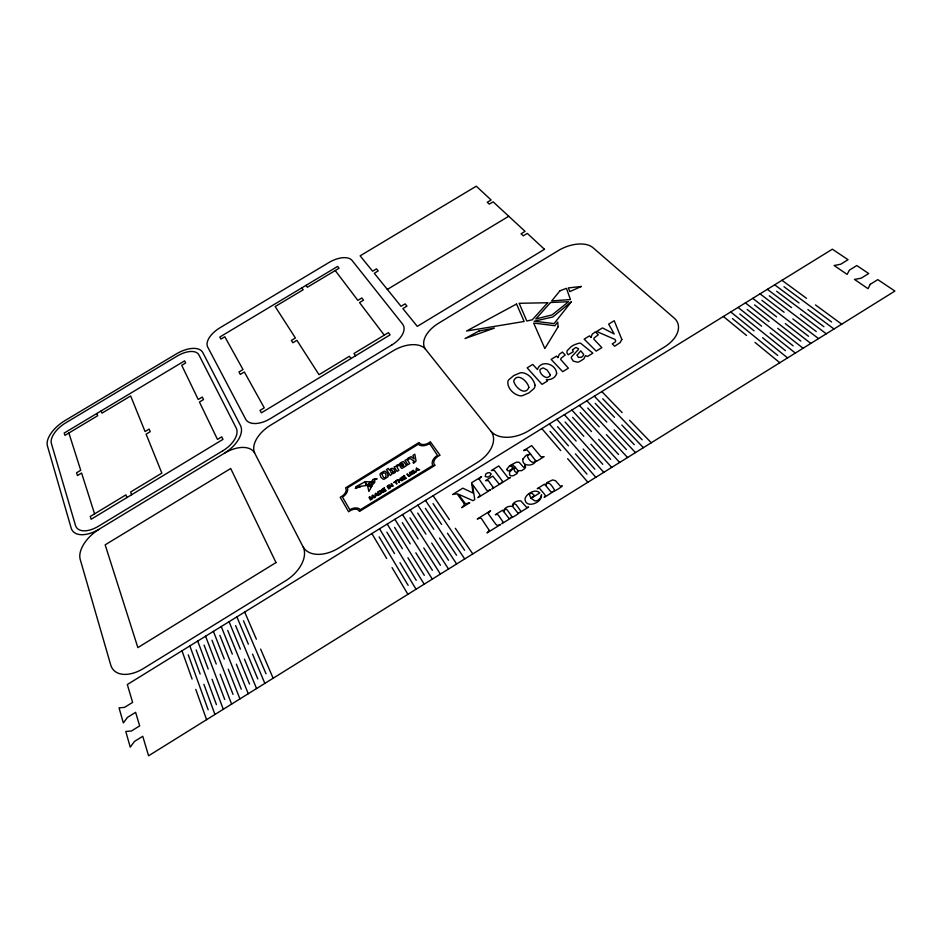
<?xml version="1.0" encoding="UTF-8"?>
<svg xmlns="http://www.w3.org/2000/svg" width="942" height="942" viewBox="0 0 942 942"><rect width="100%" height="100%" fill="white"/><g stroke="black" fill="none" stroke-linecap="round" stroke-linejoin="round"><path stroke-width="1.41" d="M224.867 452.937L225.515 452.501A26.977 15.119 -33.7 0 0 240.469 425.49L202.86 352.649A24.704 12.717 -32.8 0 0 176.26 353.957L64.963 420.615A25.257 12.693 -35.7 0 0 47.418 445.884L71.156 528.038A27.683 15.072 -37.2 0 0 98.027 529.863L224.867 452.937A27.848 16.085 -34.1 0 1 254.364 452.49L303.477 547.643A30.792 19.558 -35.6 0 1 285.661 580.755L143.631 668.396A31.84 19.405 -40.6 0 1 110.732 664.993L80.223 559.442A28.625 16.026 -37.9 0 1 98.722 529.486M387.35 289.43L508.751 216.26M781.978 280.304L806.517 298.331M815.466 304.914L841.701 324.189M783.979 286.733L831.574 321.952M774.677 284.814L799.04 302.959M807.93 309.577L833.988 328.993M776.632 291.266L823.909 326.721M767.365 289.324L791.563 307.587M800.394 314.263L826.275 333.798M769.284 295.812L816.231 331.502M760.053 293.845L784.085 312.226M792.846 318.938L818.551 338.602M761.925 300.357L808.542 336.282M752.74 298.355L776.597 316.865M785.298 323.624L810.815 343.418M754.566 304.914L800.841 341.063M745.405 302.888L769.096 321.516M777.739 328.311L803.079 348.246M747.194 309.471L793.14 345.855M738.069 307.41L761.583 326.168M770.167 333.009L795.331 353.062M739.811 314.027L785.44 350.66M730.733 311.943L754.071 330.819M762.596 337.707L787.571 357.901M732.429 318.584L777.715 355.452M723.385 316.488L746.559 335.482M755.013 342.417L779.799 362.729M303.277 547.102A30.497 19.547 -33.5 0 0 338.625 548.067L477.264 462.522A30.05 19.335 -27.7 0 0 491.441 431.907L425.101 348.705A27.259 15.908 -28.3 0 0 393.002 350.895L270.813 425.042A27.636 16.073 -32.5 0 0 254.623 452.867M601.797 391.554L622.12 412.584M629.539 420.25L651.287 442.752M602.739 398.737L642.15 439.796M594.331 396.17L614.478 417.318M621.826 425.042L643.386 447.674M595.214 403.376L634.284 444.695M586.854 400.786L606.813 422.063M614.102 429.835L635.485 452.596M587.702 408.027L626.418 449.581M579.365 405.413L599.159 426.808M606.377 434.627L627.56 457.529M580.166 412.678L618.541 454.48M571.876 410.041L591.482 431.566M598.641 439.419L619.636 462.463M572.63 417.341L610.663 459.39M564.376 414.668L583.804 436.323M590.905 444.224L611.699 467.409M565.082 422.004L602.762 464.3M556.863 419.308L576.115 441.08M583.145 449.04L603.763 472.354M557.534 426.667L594.873 469.21M549.351 423.947L568.426 445.849M575.397 453.844L595.815 477.3M549.975 431.342L586.96 474.132M541.827 428.586L560.726 450.617M567.626 458.66L587.855 482.257M335.222 270.542L357.854 300.368L361.834 297.966L363.518 300.168L359.526 302.57L384.265 335.164M306.009 285.355L307.351 287.263L339.049 268.258L337.636 266.409L219.816 337.024L220.934 339.073L224.82 336.753L243.001 369.547L238.974 371.972L240.304 374.41L244.355 371.972L264.243 407.839L260.027 410.394L261.37 412.832L390.106 334.846L388.422 332.644L353.98 353.497L355.57 355.77M301.829 287.863L303.159 289.771L275.17 306.55L295.399 337.99L291.384 340.403L292.868 342.735L296.895 340.309L319.008 374.68L349.423 356.253L351.013 358.537M433.12 495.716L449.405 519.595M455.351 528.321L472.79 553.908M433.037 503.593L464.594 550.269M425.49 500.426L441.586 524.447M447.462 533.207L464.712 558.936M425.36 508.339L456.552 555.262M417.848 505.147L433.767 529.286M439.573 538.106L456.623 563.975M417.683 513.096L448.51 560.266M410.206 509.869L425.925 534.149M431.672 543.004L448.522 569.015M409.982 517.841L440.444 565.282M402.552 514.591L418.095 539.001M423.759 547.914L440.409 574.067M402.281 522.61L432.39 570.299M394.886 519.325L410.241 543.864M415.846 552.824L432.296 579.118M394.58 527.367L424.312 575.327M387.221 524.058L402.387 548.727M407.921 557.746L424.171 584.181M386.856 532.136L416.234 580.343M379.544 528.792L394.521 553.602M399.997 562.668L416.046 589.245M379.131 536.905L408.145 585.382M371.855 533.537L386.656 558.476M392.049 567.59L407.898 594.308M244.708 612.053L256.377 639.206M260.628 649.12L273.133 678.228M243.472 620.743L266.021 673.801M236.889 616.88L248.358 644.163M252.55 654.137L264.843 683.386M235.606 625.606L257.778 678.935M229.071 621.708L240.351 649.132M244.461 659.153L256.554 688.555M227.74 630.469L249.524 684.069M221.24 626.536L232.321 654.101M236.371 664.169L248.252 693.724M359.491 511.4L435.11 465.324A7.936 5.11 -28.7 0 1 438.583 455.963A7.654 4.934 -28.7 0 1 440.044 455.269L430.341 441.751A7.748 4.875 -28.8 0 1 419.049 442.481L345.573 487.897A7.842 4.91 -32.3 0 1 340.203 497.246L348.622 511.765A8.042 5.169 -32.5 0 1 359.514 511.388M219.863 635.332L241.27 689.203M213.398 631.376L224.29 659.082M228.27 669.197L239.939 698.905M211.974 640.207L233.004 694.348M205.556 636.227L216.248 664.063M220.157 674.236L231.614 704.086M204.073 645.093L224.726 699.494M197.702 641.078L208.194 669.056M212.032 679.276L223.278 709.267M196.171 649.968L216.436 704.651M189.848 645.929L200.14 674.048M203.908 684.316L214.941 714.46M101.159 410.889L101.983 413.149L130.655 395.958L145.044 431.53L149.142 429.057L150.214 431.683L146.116 434.168L161.859 473.108L130.632 492.018L131.609 494.727M188.27 654.855L208.147 709.809M181.983 650.781L192.074 679.041M195.771 689.367L206.592 719.664M96.873 413.467L97.674 415.728L64.927 435.381L64.197 433.049L184.62 360.857L185.645 362.964L181.735 365.319L198.22 399.49L202.294 397.041L203.519 399.561L199.445 402.022L217.484 439.408L221.735 436.841L222.971 439.372L91.115 519.266L90.244 516.487L125.934 494.868L126.899 497.576M68.884 433.002L80.729 470.282L76.596 472.766L77.456 475.533L81.601 473.037L94.565 513.861M425.431 349.035A27.2 15.814 -26.7 0 1 438.642 323.2L558.3 250.596A27.224 15.437 -22.8 0 1 592.989 247.687L674.201 318.09A30.132 18.628 -20.5 0 1 664.346 347.068L528.968 430.612A30.003 19.181 -25.6 0 1 491.147 431.448M393.191 472.166C389.658 476.004 390.2 465.407 393.191 472.166M545.948 484.577L545.936 485.801L550.434 491.3L551.423 492.124L553.095 491.842L544.193 497.376L545.418 495.751L544.229 493.891L539.401 488.239L537.246 488.674L544.464 484.188L545.559 485.542L546.737 482.704L552.648 479.925L555.521 480.703L560.49 486.366C568.167 483.105 549.469 494.797 554.602 490.134C552.895 487.556 549.139 479.961 545.948 484.577M506.937 469.246L507.208 470.505L508.586 470.929L511.883 469.21L512.648 466.855L510.423 466.255L512.059 464.536L514.968 466.843L509.551 472.154L509.598 474.85A4.015 2.685 -26.5 0 0 513.684 475.533L516.864 473.661L518.489 470.647L521.668 470.647L524.553 468.81L525.624 467.22L524.882 464.665L525.153 466.902L523.74 467.491L519.16 462.298L516.428 462.169L509.516 465.819L506.937 469.246M402.034 465.996L403.258 466.643A1.46 0.93 -30 0 0 403.777 466.208L403.353 464.382L402.034 465.996M400.88 464.041L399.42 465.583L399.137 464.524A2.025 1.283 -30 0 1 399.373 463.959L400.691 462.734A7.147 4.545 -30 0 1 401.704 462.145L403.105 461.662A1.684 1.06 -30 0 1 403.682 461.698L406.402 465.136A2.579 1.637 -29.8 0 0 406.838 465.395L402.375 468.198A1.731 1.107 -30.1 0 1 401.598 468.304L400.209 466.761A1.825 1.166 -30.1 0 1 400.35 466.314L402.729 463.476L400.88 464.041M414.174 461.262L413.02 462.451L413.597 463.311L416.058 461.062L414.821 454.221L412.985 455.351L414.115 458.99L410.959 456.587L409.052 457.765L414.174 461.262M414.61 472.236L412.101 473.885A1.495 0.966 -29.9 0 0 413.079 473.897L415.045 472.484A1.236 0.801 -29.8 0 0 415.175 472.024C411.772 471.789 411.301 471.836 413.95 470.458A1.283 0.824 -29.8 0 0 413.35 470.352L411.277 471.589A1.319 0.848 -29.9 0 0 411.124 472.319A1.578 1.013 -29.8 0 0 411.265 472.566L414.61 472.236M541.473 494.915C542.498 502.946 525.306 509.104 525 498.919A9.137 6.276 -26.1 0 1 527.167 495.139C530.228 492.018 536.198 489.122 539.801 492.925L531.053 498.365L534.926 500.85A3.874 2.661 -26 0 0 538.365 500.002L540.626 497.635L541.473 494.915M388.234 475.451L388.151 476.075A2.696 1.707 -30.7 0 1 387.645 477.017L384.395 479.078A2.72 1.719 -30.8 0 1 383.1 479.172L380.815 477.182L380.003 474.309A2.708 1.707 -30.8 0 1 380.65 473.225L383.947 471.271A2.685 1.696 -30.7 0 1 385.031 471.224L386.868 472.554L388.234 475.451M410.665 474.521L409.016 475.792L407.38 473.838L406.814 474.179L408.628 476.252A1.437 0.93 -30 0 0 409.217 476.216L410.947 475.157A1.437 0.93 -30 0 0 411.218 474.662L410.017 472.213L409.452 472.554L410.665 474.521M550.281 374.68L550.187 375.352A2.461 1.531 -24.1 0 1 549.551 376.27L547.867 377.306A2.496 1.566 -24.1 0 1 546.596 377.554C543.393 376.882 539.872 373.527 539.86 370.182A2.485 1.543 -24.3 0 1 540.508 369.264L542.18 368.24A2.437 1.507 -24.3 0 1 543.428 368.004L547.067 370.006L550.281 374.68M381.263 492.383L379.449 494.161L378.213 492.16L380.191 491.229L381.263 492.383M528.862 387.397C525.318 396.452 514.756 387.127 513.696 380.968C517.288 372.008 527.744 381.322 528.862 387.397M535.103 385.313L534.762 387.127A8.207 5.146 -24.9 0 1 534.02 388.516L528.909 392.92L522.339 395.687A8.195 5.146 -25.1 0 1 520.537 395.852C514.026 395.145 506.82 388.01 507.926 381.239A8.101 5.028 -25.2 0 1 508.68 379.885L513.72 375.587L520.149 372.867A8.113 5.028 -25.1 0 1 521.915 372.679C528.297 373.162 533.796 379.343 535.103 385.313M371.784 486.19L368.887 491.512L367.663 486.072L371.207 486.92L371.784 486.19M518.053 470.729L516.605 472.684L514.827 471.389L514.049 469.34L515.321 467.444L518.053 470.729M479.066 479.078L486.661 490.123L487.626 490.688L490.676 489.758L477.924 497.647L479.937 495.516L479.713 494.479L472.413 484.282L474.756 499.613L473.025 500.685L458.283 494.138L465.419 503.77L469.74 502.722L461.662 507.726L464.335 504.971L463.641 502.887L457.106 493.773L452.56 494.515L462.805 488.18L473.025 492.996L471.624 482.728L481.562 476.593L479.066 479.078M621.838 339.485L620.095 342.629L614.667 346.22L612.276 343.901L615.032 342.123A2.72 1.672 -21.8 0 0 615.668 340.804L615.102 339.509L596.698 331.466L602.515 327.91L614.243 334.01L608.662 324.142L614.231 320.727L621.838 339.485M395.169 471.718L395.004 472.389A1.908 1.213 -30.4 0 1 394.557 472.99L391.813 473.944L390.329 475.522L386.467 469.563L388.304 468.445L389.529 470.317L389.823 469.681A1.837 1.166 -30.4 0 1 390.294 469.14L391.566 468.421A1.908 1.201 -30.4 0 1 392.319 468.292L394.086 469.257L395.169 471.718M381.828 492.301L381.745 492.713A1.648 1.06 -31.2 0 1 381.369 493.278L379.084 494.809L377.459 492.207L379.72 490.9A1.754 1.13 -31.2 0 1 380.474 490.758L381.828 492.301M381.91 473.814C385.525 484.918 388.81 469.198 381.91 473.814M556.628 373.468C555.698 377.766 550.469 380.285 546.348 379.614L547.479 381.004L542.027 384.36L527.155 367.851L532.76 364.424L537.435 369.547C540.779 359.267 556.157 363.824 556.628 373.468M591.211 336.718L591.105 337.448L589.504 335.882L584.158 339.144L596.192 351.107L601.856 347.633L593.896 339.202A3.968 2.437 -22.3 0 1 594.19 337.954L598.3 334.74L595.344 331.867L592.294 334.151L591.211 336.718M577.14 355.099L578.423 357.43L581.461 357.23A4.569 2.826 -22.9 0 0 582.992 355.899L583.463 355.099A3.603 2.237 -22.9 0 0 583.604 354.274L580.743 350.836L577.14 355.099M572.465 349.835L573.231 351.707L568.179 354.804L566.919 352.932L567.084 350.777L571.217 346.597A22.337 13.859 -22.9 0 1 574.302 344.807L578.741 343.241A5.216 3.203 -22.9 0 1 580.672 343.277L592.859 353.156L587.431 356.488L585.477 355.64L583.793 358.961L579.189 361.763A5.369 3.332 -23 0 1 577.234 362.164L573.242 361.08L571.323 357.995A5.711 3.532 -23 0 1 571.606 356.712L578.282 349.647A2.178 1.342 -23 0 0 578.435 348.681L575.856 347.433L572.465 349.835M558.159 356.971L558.029 357.713L556.498 356.1L551.129 359.385L562.68 371.678L568.367 368.181L560.737 359.526A3.968 2.449 -23.5 0 1 561.067 358.254L565.212 355.028L562.374 352.072L559.289 354.369L558.159 356.971M512.778 505.018L512.895 506.702L517.77 512.884C524.152 510.811 507.043 520.985 511.977 516.652L507.373 510.117L506.207 509.151L504.877 509.457L503.935 511.871L508.951 518.371L510.529 518.312L501.921 523.67L503.122 522.056L498.683 515.627L497.423 514.308L495.292 514.732L502.545 510.223L503.581 511.624C503.711 507.797 508.951 505.477 512.33 506.443C511.847 502.392 517.547 500.438 520.808 500.838L526.672 507.408L528.662 507.032L520.008 512.413L520.808 511.165L516.145 504.677L514.356 503.711L512.778 505.018M490.912 473.991L490.123 475.792L488.05 477.076L485.236 476.558L485.742 474.026L487.815 472.743L489.934 472.707L490.912 473.991M522.928 458.978C521.338 466.843 534.291 466.843 535.927 460.438L536.634 461.286L544.123 456.658L540.967 456.811L531.641 445.625L523.587 450.606L526.943 449.817L530.617 454.02L526.295 455.174L522.928 458.978M529.216 494.044L530.77 498L534.55 495.657L531.806 493.078L529.216 494.044M535.609 460.72C533.148 465.478 527.897 459.095 527.438 455.952L528.309 454.645L530.793 454.421L535.609 460.72M407.144 459.543L404.93 460.297L407.921 464.724L409.77 463.594L407.827 460.591A1.295 0.812 -29.7 0 1 408.051 459.932C409.299 459.46 409.593 457.529 408.016 458.248A1.849 1.166 -29.7 0 0 407.439 458.86L407.144 459.543M396.311 466.196L394.086 466.938L397.029 471.412L398.878 470.282L396.971 467.138A1.295 0.824 -30.2 0 1 397.194 466.584C398.442 466.113 398.76 464.171 397.183 464.901A1.849 1.166 -30.2 0 0 396.606 465.501L396.311 466.196M870.267 284.307L868.006 288.676L854.488 279.433L861.223 278.173L868.701 273.521L856.808 265.562L849.39 270.142L847.129 274.405L834.129 265.514L840.688 264.243L848.047 259.698L832.363 249.194L127.311 684.54L132.634 702.379L124.579 707.36L119.045 707.866L123.343 722.926L127.488 717.368L135.613 712.34L139.663 725.893L131.444 730.992L125.781 731.463L130.255 747.159L134.471 741.425L142.76 736.279L148.589 755.79L894.9 291.066L877.803 279.621L870.267 284.307M493.184 487.391L491.959 488.957L501.014 483.352L498.942 483.811L492.819 476.134L485.554 480.632L488.38 480.667L493.184 487.391M502.675 481.515L501.438 483.081L510.493 477.476L508.421 477.935L507.597 477.205L498.813 465.925L491.394 470.505L494.397 470.411L502.675 481.515M558.123 326.803L544.853 348.564L533.678 323.071L554.92 325.72L557.688 322.07L558.123 326.803M489.334 530.464L487.026 532.925L500.591 524.494L497.388 525.518L495.657 524.093L488.521 514.155L488.286 513.072L490.547 510.752L477.253 519.007L480.467 518.006L481.444 518.606L489.334 530.464M571.276 301.876L554.096 323.577L534.126 321.246L552.754 316.995L571.276 301.876M374.692 482.104L371.136 486.461L367.792 485.695L371.089 485.048L374.692 482.104M559.96 290.784L551.718 300.91L570.452 299.556L566.436 288.323L559.96 290.784M373.103 479.513L371.383 481.586L374.622 481.586L374.292 479.078L373.103 479.513M550.564 302.488L535.786 318.985L552.094 314.887L568.591 301.723L550.564 302.488M547.702 302.747L532.348 319.762L526.813 321.034L519.172 303.289L547.702 302.747M371.136 481.915L368.134 485.236L371.042 484.588L374.245 482.021L371.136 481.915M370.642 481.927L366.532 485.542L365.649 481.597L370.642 481.927M429.623 443.588L429.399 443.741A9.385 5.899 -28.8 0 1 418.307 444.271L347.457 487.85A9.479 5.946 -32.3 0 1 342.523 497.164L349.8 509.657A9.714 6.241 -32.5 0 1 360.409 509.681L432.884 465.419A9.62 6.194 -28.7 0 1 437.477 455.351L429.623 443.588M275.994 562.574L137.862 647.601L105.163 544.841L230.708 468.504L275.994 562.574M369.735 496.952L368.958 497.435L370.547 500.049L371.077 499.719L369.723 497.529L372.243 499.013L372.585 495.763L373.927 497.977L374.457 497.647L372.855 495.045L372.078 495.516L372.255 498.448L369.735 496.952M375.517 493.408L374.963 497.341L375.493 495.939L378.59 495.103L375.517 493.408M384.43 487.932L381.475 489.746L383.111 492.336L386.114 490.488L383.441 491.7L382.888 490.817L385.148 489.428L382.699 490.511L382.205 489.734L384.43 487.932M387.574 486.001L387.032 486.331L388.669 488.91L389.223 488.58L387.574 486.001M389.034 485.095L388.398 485.495L390.047 488.062L390.565 487.756L389.223 485.672L393.273 486.084L391.613 483.517L391.083 483.835L392.425 485.931L389.034 485.095M396.817 480.314L393.721 482.645L395.087 481.809L396.558 484.07L397.1 483.729L395.64 481.468L396.817 480.314M397.913 479.655L397.359 479.984L399.031 482.54L399.585 482.21L398.796 481.009L400.915 479.713L401.692 480.903L402.258 480.561L400.574 478.006L400.02 478.348L400.715 479.407L398.596 480.703L397.913 479.655M404.565 475.557L401.622 477.37L403.306 479.925L406.308 478.077L403.635 479.29L403.058 478.418L405.307 477.041L402.858 478.136L402.352 477.358L404.565 475.557M416.517 468.221L416.081 472.072L416.576 470.694L419.708 469.846L416.517 468.221M376.729 494.774L375.469 495.551L375.411 494.008L376.729 494.774M417.801 469.54L416.541 470.317L416.435 468.798L417.801 469.54M544.464 249.289L417.294 326.379L402.882 308.599L406.968 306.126L405.107 303.854L401.033 306.315L374.28 273.286L378.178 270.931L376.482 268.87L372.596 271.202L360.138 255.835L476.252 186.21L491.123 199.963L487.285 202.271L489.287 204.131L493.137 201.823L525.071 231.355L521.056 233.781L523.257 235.83L527.284 233.392L544.464 249.289M391.742 345.019L270.26 418.684A21.76 12.234 -32.2 0 1 245.615 419.108L207.699 347.009A19.947 10.291 -31.6 0 1 219.875 327.84L329.076 262.441A19.711 10.209 -28.6 0 1 352.072 260.439L402.575 324.083A21.478 12.116 -28.4 0 1 391.742 345.019M222.936 450.723L98.486 526.225A22.573 12.281 -37.2 0 1 75.49 525.424L51.386 443.494A20.594 10.35 -35.7 0 1 65.681 422.876L177.261 356.029A20.135 10.362 -32.8 0 1 198.962 354.981L236.23 428.057A21.984 12.328 -33.7 0 1 222.936 450.723M478.936 331.019L465.018 338.555L494.432 328.099L478.936 331.019M357.901 487.014L355.275 488.439L360.715 486.602L357.901 487.014M516.546 304.019L466.549 331.031L524.141 321.469L516.546 304.019M365.178 481.715L355.687 486.837L366.061 485.601L365.178 481.715M581.273 286.486L569.875 291.596L568.344 287.911L581.273 286.486M376.882 478.925L374.775 479.855L374.633 479.019L376.882 478.925"/></g></svg>
